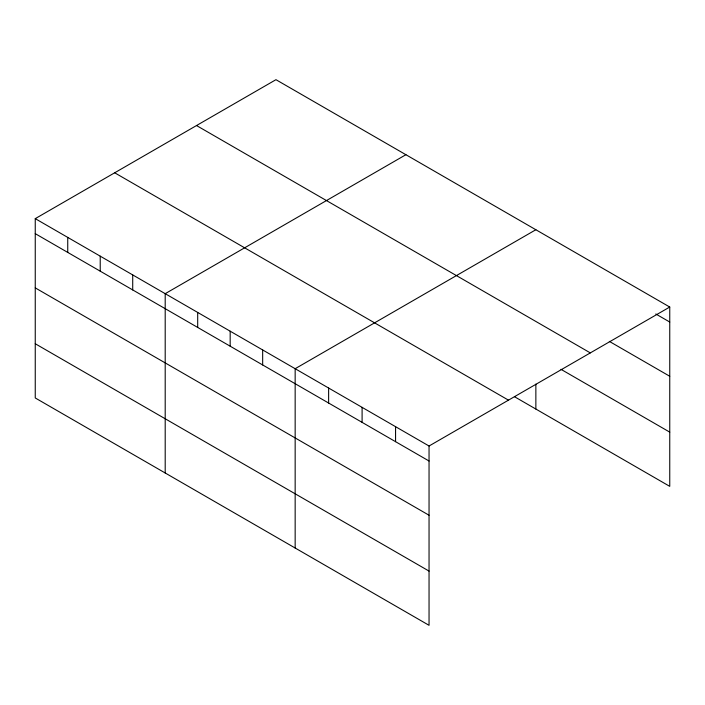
<?xml version="1.0" encoding="UTF-8"?>
<svg xmlns="http://www.w3.org/2000/svg" width="705" height="705" viewBox="0 0 705 705"><rect width="100%" height="100%" fill="white"/><g stroke="black" fill="none" stroke-linecap="round" stroke-linejoin="round"><path stroke-width="1.06" d="M429.045 515.232L429.045 446.009L35.25 218.647L35.25 397.964L429.045 625.317L429.045 515.232L35.25 287.878M514.509 396.721L669.75 486.353L669.75 307.036L275.955 79.683L35.25 218.647M405.913 154.703L165.199 293.677L165.199 472.993M535.862 229.733L295.157 368.706L295.157 548.023M429.045 446.009L669.75 307.036M655.8 313.981L669.75 322.035M609.314 341.37L669.75 376.258M196.528 125.543L590.314 352.897M560.968 369.323L669.75 432.13M114.686 172.787L508.472 400.149M35.25 233.655L429.045 461.008M35.25 343.74L429.045 571.094M535.862 384.102L535.862 409.05M395.567 426.684L395.567 441.683M362.097 407.358L362.097 422.357M328.627 388.032L328.627 403.031M262.665 349.944L262.665 364.952M230.174 331.191L230.174 346.19M197.691 312.438L197.691 327.437M132.716 274.924L132.716 289.922M100.225 256.162L100.225 271.169M67.742 237.409L67.742 252.408"/></g></svg>
